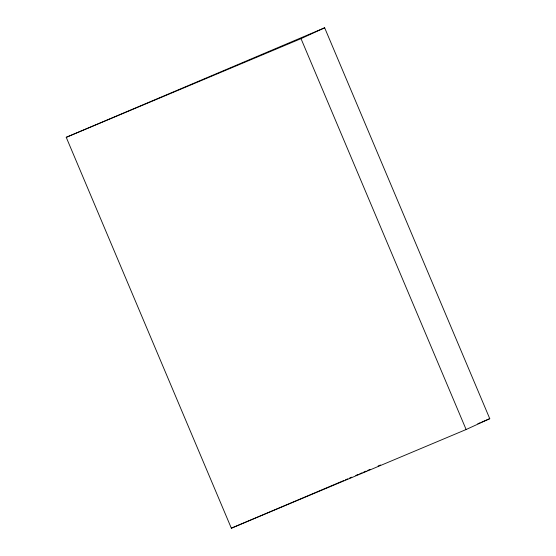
<?xml version="1.0" encoding="UTF-8"?>
<svg xmlns="http://www.w3.org/2000/svg" width="556" height="556" viewBox="0 0 556 556"><rect width="100%" height="100%" fill="white"/><g stroke="black" fill="none" stroke-linecap="round" stroke-linejoin="round"><path stroke-width="0.83" d="M66.233 137.318L301.011 38.642L324.655 27.8L489.767 418.682L466.123 429.524L231.345 528.2L66.233 137.318L324.655 27.8M231.345 528.2L343.81 480.537M345.401 479.863L347.799 478.848M349.39 478.174L351.781 477.159M355.77 475.47L358.168 474.456M359.76 473.781L362.151 472.767M363.749 472.093L366.14 471.078M367.738 470.397L370.129 469.382M378.108 466.004L380.499 464.99M477.806 423.755L480.196 422.741M481.795 422.067L489.767 418.682M301.011 38.642L466.123 429.524"/></g></svg>
